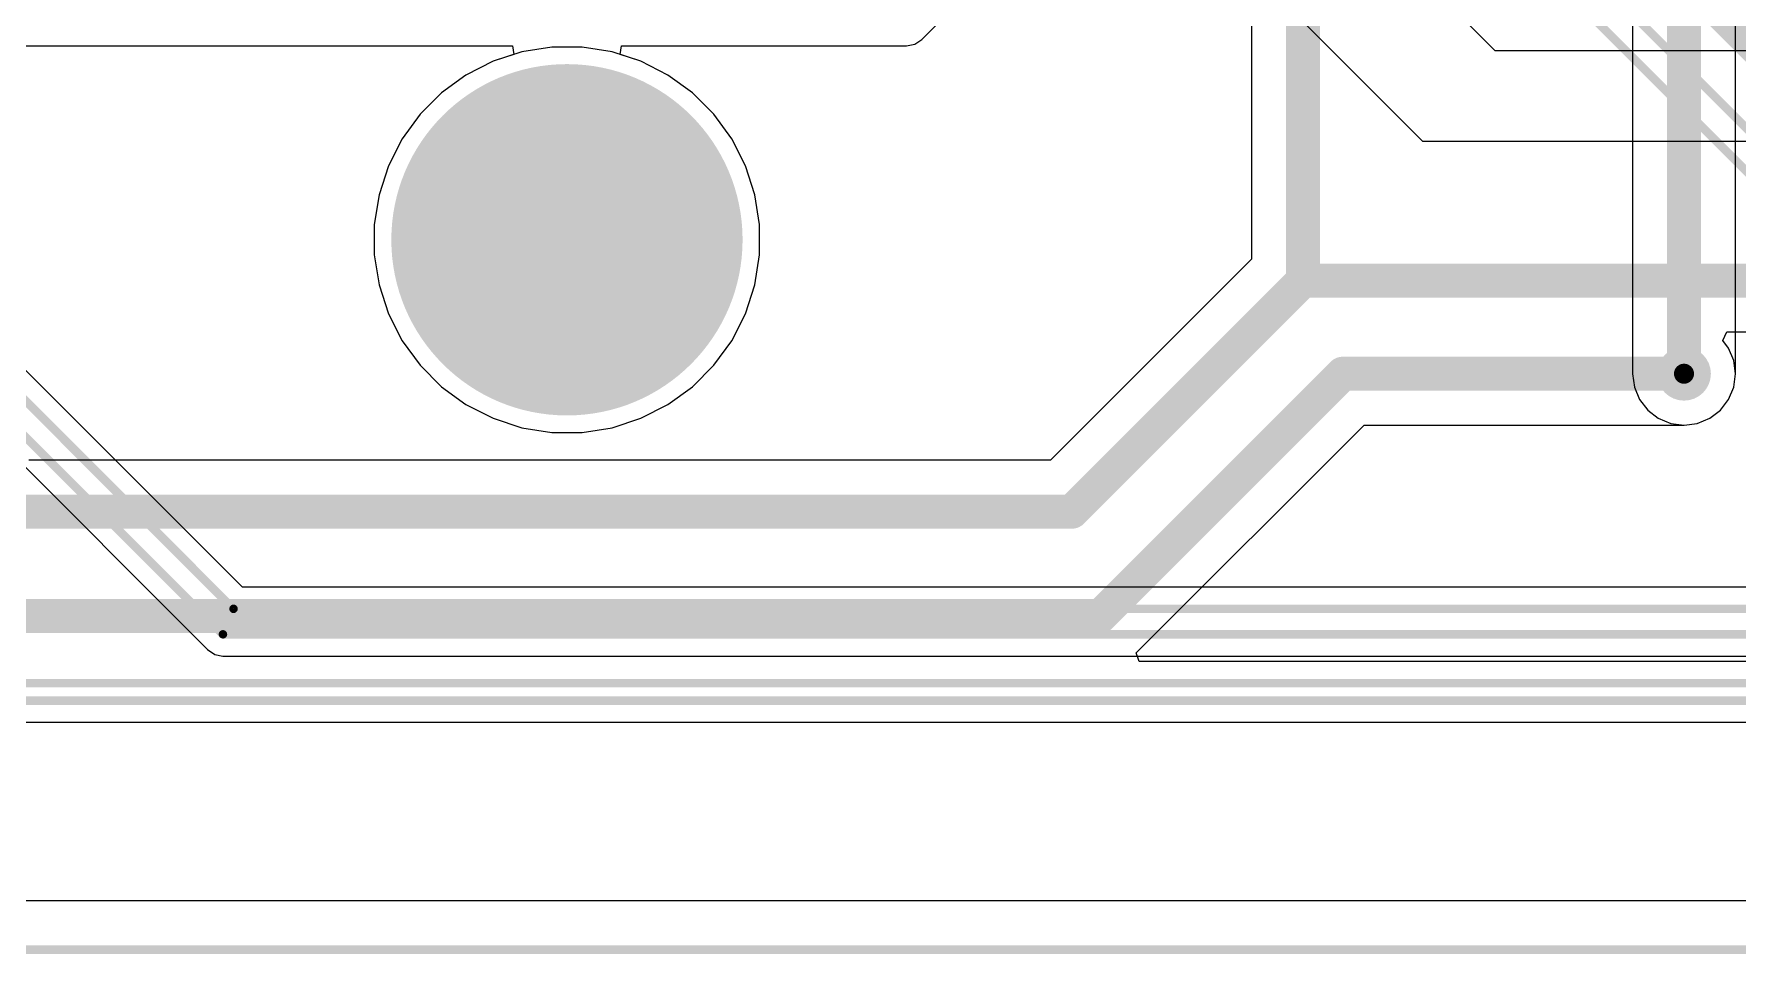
# Model space of a CAD drawing. Header units: millimetres. Extents: x 1 to 134, y -1 to 87.
# Drawn here: x 13.82 to 39.29, y -1.3 to 12.45 of the extents above; entities that cross this region are included whole.
import ezdxf

# ---------------------------------------------------------------- set-up
doc = ezdxf.new("R2010")
doc.units = ezdxf.units.MM
for name, color, linetype in [('BottomLayer', 5, 'Continuous'), ('BottomSolder', 6, 'Continuous'), ('MultiLayer', 9, 'Continuous'), ('PadHoleLayer', 156, 'Continuous'), ('TopLayer', 1, 'Continuous'), ('TopOverlay', 2, 'Continuous'), ('TopSolder', 216, 'Continuous'), ('ViaHoleLayer', 16, 'Continuous')]:
    doc.layers.add(name, color=color, linetype=linetype)

# ---------------------------------------------------------------- blocks, each defined once
blk = doc.blocks.new('1_1376430_8_1')
at = {"layer": 'BottomLayer'}
h = blk.add_hatch(color=5, dxfattribs=at)
edge = h.paths.add_edge_path()
edge.add_arc((-45.75, -8.225), 2.625, 0, 360)
at = {"layer": 'BottomSolder'}
h = blk.add_hatch(color=6, dxfattribs=at)
edge = h.paths.add_edge_path()
edge.add_arc((-45.75, -8.225), 2.625, 0, 360)
at = {"layer": 'MultiLayer'}
h = blk.add_hatch(color=9, dxfattribs=at)
edge = h.paths.add_edge_path()
edge.add_arc((-45.75, -8.225), 2.625, 0, 360)
at = {"layer": 'PadHoleLayer'}
h = blk.add_hatch(color=156, dxfattribs=at)
edge = h.paths.add_edge_path()
edge.add_arc((-45.75, -8.225), 1.75, 0, 360)
at = {"layer": 'TopLayer'}
h = blk.add_hatch(color=1, dxfattribs=at)
edge = h.paths.add_edge_path()
edge.add_arc((-45.75, -8.225), 2.625, 0, 360)
at = {"layer": 'TopSolder'}
h = blk.add_hatch(color=216, dxfattribs=at)
edge = h.paths.add_edge_path()
edge.add_arc((-45.75, -8.225), 2.625, 0, 360)
at = {"layer": 'TopOverlay', "const_width": 0.127}
blk.add_lwpolyline([(-56.35, -18.833), (56.35, -18.833)], dxfattribs=at)
blk.add_lwpolyline([(-56.35, -18.833), (56.35, -18.833)], dxfattribs=at)

msp = doc.modelspace()

# ---------------------------------------------------------------- hatches: boundary and pattern name
at = {"layer": 'BottomLayer'}
h = msp.add_hatch(color=5, dxfattribs=at)
edge = h.paths.add_edge_path()
edge.add_arc((38.48, 7.37), 0.3, 0, 360)
at = {"layer": 'BottomSolder'}
h = msp.add_hatch(color=6, dxfattribs=at)
edge = h.paths.add_edge_path()
edge.add_arc((38.48, 7.37), 0.402, 0, 360)
at = {"layer": 'TopLayer'}
h = msp.add_hatch(color=1, dxfattribs=at)
edge = h.paths.add_edge_path()
edge.add_arc((38.48, 7.37), 0.3, 0, 360)
at = {"layer": 'TopSolder'}
h = msp.add_hatch(color=216, dxfattribs=at)
edge = h.paths.add_edge_path()
edge.add_arc((38.48, 7.37), 0.402, 0, 360)
at = {"layer": 'ViaHoleLayer'}
h = msp.add_hatch(color=16, dxfattribs=at)
edge = h.paths.add_edge_path()
edge.add_arc((38.48, 7.37), 0.15, 0, 360)

# ---------------------------------------------------------------- linework, layer by layer
at = {"layer": 'BottomLayer'}
for p, q in [((37.712, 13.318), (37.712, 7.37)), ((39.249, 7.37), (39.249, 13.318)), ((21.558, 12.251), (21.111, 12.18)), ((22.011, 12.251), (21.558, 12.251)), ((22.459, 12.18), (22.011, 12.251)), ((20.68, 12.04), (20.276, 11.834)), ((21.111, 12.18), (20.68, 12.04)), ((22.89, 12.04), (22.459, 12.18)), ((23.294, 11.834), (22.89, 12.04)), ((20.276, 11.834), (19.909, 11.568)), ((23.66, 11.568), (23.294, 11.834)), ((8.026, 11.635), (16.415, 3.247)), ((16.935, 4.18), (9.569, 11.546)), ((19.909, 11.568), (19.589, 11.248)), ((23.981, 11.248), (23.66, 11.568)), ((19.589, 11.248), (19.323, 10.881)), ((24.247, 10.881), (23.981, 11.248)), ((19.323, 10.881), (19.117, 10.477)), ((24.453, 10.477), (24.247, 10.881)), ((19.117, 10.477), (18.977, 10.046)), ((24.593, 10.046), (24.453, 10.477)), ((18.977, 10.046), (18.906, 9.599)), ((24.664, 9.599), (24.593, 10.046)), ((18.906, 9.599), (18.906, 9.145)), ((24.664, 9.145), (24.664, 9.599)), ((18.906, 9.145), (18.977, 8.698)), ((24.593, 8.698), (24.664, 9.145)), ((18.977, 8.698), (19.117, 8.267)), ((24.453, 8.267), (24.593, 8.698)), ((19.117, 8.267), (19.323, 7.863)), ((24.247, 7.863), (24.453, 8.267)), ((19.323, 7.863), (19.589, 7.496)), ((23.981, 7.496), (24.247, 7.863)), ((19.589, 7.496), (19.909, 7.176)), ((23.66, 7.176), (23.981, 7.496)), ((19.909, 7.176), (20.276, 6.91)), ((23.294, 6.91), (23.66, 7.176)), ((37.712, 7.37), (37.738, 7.171)), ((37.738, 7.171), (37.815, 6.986)), ((39.146, 6.986), (39.223, 7.171)), ((39.223, 7.171), (39.249, 7.37)), ((20.276, 6.91), (20.68, 6.704)), ((22.89, 6.704), (23.294, 6.91)), ((37.815, 6.986), (37.937, 6.826)), ((39.024, 6.826), (39.146, 6.986)), ((20.68, 6.704), (21.111, 6.564)), ((22.459, 6.564), (22.89, 6.704)), ((37.937, 6.826), (38.096, 6.704)), ((38.096, 6.704), (38.282, 6.627)), ((38.282, 6.627), (38.48, 6.601)), ((38.48, 6.601), (38.679, 6.627)), ((38.679, 6.627), (38.865, 6.704)), ((38.865, 6.704), (39.024, 6.826)), ((21.111, 6.564), (21.558, 6.493)), ((21.558, 6.493), (22.011, 6.493)), ((22.011, 6.493), (22.459, 6.564)), ((46.719, 4.18), (16.935, 4.18)), ((16.415, 3.247), (16.52, 3.177)), ((16.52, 3.177), (16.643, 3.152)), ((16.643, 3.152), (106.244, 3.152)), ((133.985, -0.508), (1.041, -0.508))]:
    msp.add_line(p, q, dxfattribs=at)
for points, const_width in [([(38.48, 7.37), (38.48, 13.318)], 0.508), ([(8.255, 11.864), (16.643, 3.476)], 0.127), ([(9.246, 11.412), (16.801, 3.857)], 0.127), ([(16.801, 3.857), (106.076, 3.857)], 0.127), ([(16.643, 3.476), (106.244, 3.476)], 0.127)]:
    msp.add_lwpolyline(points, dxfattribs=dict(at, const_width=const_width))
for points, const_width in [([(38.353, 7.37, 1), (38.607, 7.37, 1)], 0.254), ([(16.77, 3.857, 1), (16.833, 3.857, 1)], 0.0635), ([(16.77, 3.857, 1), (16.833, 3.857, 1)], 0.0635), ([(16.612, 3.476, 1), (16.675, 3.476, 1)], 0.0635), ([(16.612, 3.476, 1), (16.675, 3.476, 1)], 0.0635)]:
    msp.add_lwpolyline(points, format="xyb", close=True, dxfattribs=dict(at, const_width=const_width))
at = {"layer": 'TopLayer'}
for p, q in [((35.658, 12.196), (33.816, 14.037)), ((27.091, 12.363), (28.614, 13.886)), ((31.785, 13.632), (34.571, 10.846)), ((32.016, 13.4), (32.016, 9.081)), ((12.729, 12.268), (20.971, 12.268)), ((20.971, 12.268), (20.991, 12.141)), ((22.579, 12.141), (22.599, 12.268)), ((22.599, 12.268), (26.862, 12.268)), ((26.862, 12.268), (26.986, 12.293)), ((26.986, 12.293), (27.091, 12.363)), ((20.68, 12.04), (20.276, 11.834)), ((20.991, 12.141), (20.68, 12.04)), ((22.89, 12.04), (22.579, 12.141)), ((23.294, 11.834), (22.89, 12.04)), ((56.973, 12.196), (35.658, 12.196)), ((20.276, 11.834), (19.909, 11.568)), ((23.66, 11.568), (23.294, 11.834)), ((19.909, 11.568), (19.589, 11.248)), ((23.981, 11.248), (23.66, 11.568)), ((19.589, 11.248), (19.323, 10.881)), ((24.247, 10.881), (23.981, 11.248)), ((19.323, 10.881), (19.117, 10.477)), ((24.453, 10.477), (24.247, 10.881)), ((34.571, 10.846), (59.509, 10.846)), ((19.117, 10.477), (18.977, 10.046)), ((24.593, 10.046), (24.453, 10.477)), ((18.977, 10.046), (18.906, 9.599)), ((24.664, 9.599), (24.593, 10.046)), ((18.906, 9.599), (18.906, 9.145)), ((24.664, 9.145), (24.664, 9.599)), ((18.906, 9.145), (18.977, 8.698)), ((24.593, 8.698), (24.664, 9.145)), ((32.016, 9.081), (29.012, 6.077)), ((18.977, 8.698), (19.117, 8.267)), ((24.453, 8.267), (24.593, 8.698)), ((19.117, 8.267), (19.323, 7.863)), ((24.247, 7.863), (24.453, 8.267)), ((39.059, 7.867), (39.118, 7.994)), ((39.118, 7.994), (55.026, 7.994)), ((19.323, 7.863), (19.589, 7.496)), ((23.981, 7.496), (24.247, 7.863)), ((39.146, 7.754), (39.059, 7.867)), ((39.223, 7.569), (39.146, 7.754)), ((19.589, 7.496), (19.909, 7.176)), ((23.66, 7.176), (23.981, 7.496)), ((39.249, 7.37), (39.223, 7.569)), ((19.909, 7.176), (20.276, 6.91)), ((23.294, 6.91), (23.66, 7.176)), ((39.146, 6.986), (39.223, 7.171)), ((39.223, 7.171), (39.249, 7.37)), ((20.276, 6.91), (20.68, 6.704)), ((22.89, 6.704), (23.294, 6.91)), ((39.024, 6.826), (39.146, 6.986)), ((20.68, 6.704), (21.111, 6.564)), ((22.459, 6.564), (22.89, 6.704)), ((38.48, 6.601), (38.679, 6.627)), ((38.679, 6.627), (38.865, 6.704)), ((38.865, 6.704), (39.024, 6.826)), ((21.111, 6.564), (21.558, 6.493)), ((21.558, 6.493), (22.011, 6.493)), ((22.011, 6.493), (22.459, 6.564)), ((30.303, 3.207), (33.698, 6.601)), ((33.698, 6.601), (38.48, 6.601)), ((29.012, 6.077), (13.741, 6.077)), ((30.291, 3.198), (30.303, 3.207)), ((30.335, 3.071), (30.291, 3.198)), ((96.198, 3.071), (30.335, 3.071)), ((11.656, 2.162), (96.332, 2.162)), ((134.01, -0.508), (1.041, -0.508))]:
    msp.add_line(p, q, dxfattribs=at)
for points, const_width in [([(32.785, 8.763), (32.785, 16.322)], 0.508), ([(38.48, 13.318), (40.461, 11.337)], 0.508), ([(37.135, 12.672), (40.132, 9.675)], 0.127), ([(37.668, 12.783), (39.922, 10.529)], 0.127), ([(29.33, 5.308), (32.785, 8.763)], 0.508), ([(32.785, 8.763), (55.026, 8.763)], 0.508), ([(29.76, 3.75), (33.379, 7.37)], 0.508), ([(33.379, 7.37), (38.48, 7.37)], 0.508), ([(13.422, 5.308), (29.33, 5.308)], 0.508), ([(13.047, 3.75), (29.76, 3.75)], 0.508), ([(11.764, 2.747), (96.332, 2.747)], 0.127), ([(11.656, 2.485), (96.332, 2.485)], 0.127)]:
    msp.add_lwpolyline(points, dxfattribs=dict(at, const_width=const_width))
at = {"layer": 'TopLayer', "const_width": 0.254}
for points in [[(32.658, 8.763, 1), (32.912, 8.763, 1)], [(32.658, 8.763, 1), (32.912, 8.763, 1)], [(32.658, 8.763, 1), (32.912, 8.763, 1)], [(33.252, 7.37, 1), (33.506, 7.37, 1)], [(33.252, 7.37, 1), (33.506, 7.37, 1)], [(38.353, 7.37, 1), (38.607, 7.37, 1)], [(29.203, 5.308, 1), (29.457, 5.308, 1)], [(29.203, 5.308, 1), (29.457, 5.308, 1)], [(29.633, 3.75, 1), (29.887, 3.75, 1)], [(29.633, 3.75, 1), (29.887, 3.75, 1)]]:
    msp.add_lwpolyline(points, format="xyb", close=True, dxfattribs=at)

# ---------------------------------------------------------------- block references
msp.add_blockref('1_1376430_8_1', (67.535, 17.597))

doc.saveas('drawing.dxf')
